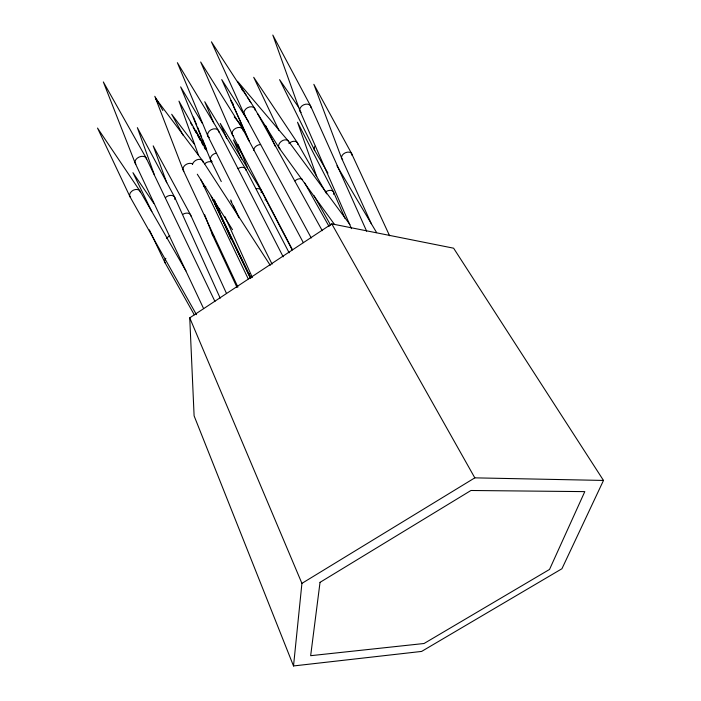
<?xml version="1.0" encoding="UTF-8"?>
<svg xmlns="http://www.w3.org/2000/svg" width="701" height="701" viewBox="0 0 701 701"><rect width="100%" height="100%" fill="white"/><g stroke="black" fill="none" stroke-linecap="round" stroke-linejoin="round"><path stroke-width="1.05" d="M293.517 665.95L301.921 583.372L189.743 317.851L331.783 223.873L453.608 248.189L603.491 480.439L561.939 568.739L421.616 651.422L293.517 665.95L194.107 415.859L189.743 317.851M301.921 583.372L474.822 477.854L603.491 480.439M234.257 116.901L242.572 127.074M194.063 143.863L171.675 114.263L183.171 135.319M349.904 224.557L288.321 141.041L237.525 81.307L246.209 95.222M334.456 224.39L279.208 148.104L257.784 113.781M298.74 107.419L279.585 79.651L314.723 150.47L327.945 173.138M153.738 203.299L132.945 172.665L151.828 211.597M270.262 265.337L202.44 160.538L155.683 98.394L158.277 103.213M248.662 121.895L221.726 79.572L249.372 141.4M197.288 174.198L232.504 229.683M233.275 104.291L230.953 100.62L248.689 140.296M242.564 128.791L200.67 61.986L232.276 134.496L292.527 249.871M247.365 97.08L250.844 102.644M241.985 153.887L233.459 139.972L241.722 158.987M260.719 189.726L220.263 123.42L226.677 138.342M245.376 168.52L204.753 101.724L213.709 122.806M218.195 130.176L177.371 62.669L207.811 135.933L272.102 264.172M336.944 165.804L376.63 232.636M202.387 123.42L180.648 86.854L210.615 159.977L221.279 181.568M185.923 270.893L140.209 191.408L97.509 128.055L129.939 196.639L196.473 314.688M326.613 193.835L297.268 142.566L253.701 77.285L278.919 130.36M162.86 110.521L154.798 96.291L183.259 170.247L237.911 287.103M331.783 223.873L474.822 477.854M194.308 314.845L164.858 262.419L149.374 229.875M314.039 195.658L330.627 225.196M304.576 182.724L329.102 226.528M205.849 148.63L195.745 130.544L196.867 133.602M206.69 150.794L178.957 101.119L198.567 155.377M190.453 122.544L192.048 125.409M193.117 127.31L196.306 133.032M197.367 134.942L200.556 140.664M201.625 142.566L203.22 145.431M204.28 147.333L205.349 149.243M322.267 230.699L254.542 108.208L211.43 41.832L244.114 113.991L311.244 237.981M310.429 105.641L272.812 35.05L299.862 110.653L351.499 228.649M243.116 129.764L303.331 242.66M261.219 190.576L292.063 249.67M245.902 169.423L289.154 252.833M333.264 191.539L297.522 122.219L316.712 176.573M218.782 131.166L283.178 256.829M230.971 201.205L238.734 216.907M241.267 87.905L242.686 90.841M250.914 277.911L219.194 211.895L214.357 199.811M214.699 203.544L250.625 278.393M211.097 196.227L250.362 278.034M214.953 301.456L146.299 158.26L103.327 81.921L135.249 163.289L203.614 308.615M200.635 179.342L248.233 278.893M265.688 125.698L275.388 146.5M237.008 287.392L212.473 234.835L204.648 214.69M389.607 235.781L351.525 153.405L313.846 84.313L341.562 158.076L371.328 223.742M230.708 199.934L231.628 201.923M233.468 205.901L238.98 217.818M226.528 293.526L190.654 215.049L153.177 145.843L166.759 182.716M220.202 298.179L174.777 197.428L137.352 127.652L154.273 174.54M224.96 216.618L252.386 277.543M310.894 106.622L366.649 231.199M214.261 201.389L231.207 239.321M333.667 192.354L345.023 218.388M193.415 117.041L196.727 125.102M197.551 127.118L201.686 137.203M202.519 139.219L206.646 149.304M238.042 144.397L247.462 167.741M249.074 273.495L250.169 276.588M288.926 143.565A5.722 3.969 -30.4 0 1 294.788 141.304A5.722 3.969 -30.4 0 1 297.855 144.572M342.701 159.618A5.547 3.663 -25.5 0 1 345.216 152.827A5.547 3.663 -25.5 0 1 351.963 155.271M165.392 197.717A5.774 4.031 -22.9 0 1 172.052 195.491A5.774 4.031 -22.9 0 1 174.891 199.566M326.438 191.426A5.38 3.461 -23.8 0 1 332.072 190.681A5.38 3.461 -23.8 0 1 333.431 194.282M204.613 163.929A5.845 4.486 -24 0 1 211.404 161.87M203.378 186.291A5.722 3.987 -24.8 0 1 205.857 186.808M135.889 164.157A6.072 4.066 -24 0 1 139.043 157.077A6.072 4.066 -24 0 1 146.553 159.302M301.15 112.405A5.897 4.162 -25.1 0 1 303.577 104.87A5.897 4.162 -25.1 0 1 310.981 107.735M314.723 150.47A5.652 3.856 -31.5 0 1 315.038 146.211M265.039 200.048A5.494 4.004 -26.5 0 1 266.31 199.364M245.56 115.761A6.011 4.39 -29.5 0 1 247.497 107.735A6.011 4.39 -29.5 0 1 255.252 110.39M212.762 199.732A5.652 4.215 -23.1 0 1 214.497 202.466M256.233 188.771A5.564 3.768 -27.4 0 1 261.158 192.661M213.2 200.723A5.634 3.864 -24.9 0 1 213.752 201.581M213.84 236.211A5.468 3.628 -24.8 0 1 212.429 232.863M294.955 180.928A5.512 3.689 -29.5 0 1 302.219 179.219M237.998 168.661A5.713 3.978 -27.2 0 1 243.405 167.425A5.713 3.978 -27.2 0 1 246.069 170.474M233.722 136.204A5.932 4.285 -28.2 0 1 235.562 128.388A5.932 4.285 -28.2 0 1 243.291 130.903M209.327 137.659A5.985 4.372 -26.8 0 1 211.036 129.781A5.985 4.372 -26.8 0 1 218.984 132.305M130.596 197.524A5.766 4.188 -28 0 1 133.216 190.251A5.766 4.188 -28 0 1 140.498 192.477M182.637 214.497A5.634 3.847 -23.5 0 1 188.043 213.218A5.634 3.847 -23.5 0 1 190.882 216.039M183.872 171.167A5.88 4.197 -24.5 0 1 185.082 165.199A5.88 4.197 -24.5 0 1 192.512 163.911M253.674 150.286A5.783 4.075 -28.7 0 1 260.632 144.52M212.096 161.607A5.853 4.18 -26.3 0 1 210.799 157.103A5.853 4.18 -26.3 0 1 215.917 153.239M220.578 213.341A5.564 3.768 -25.6 0 1 219.685 208.758M280.014 148.805A5.766 4.04 -37.1 0 1 281.241 141.392A5.766 4.04 -37.1 0 1 288.812 141.988M166.742 238.559A5.573 3.838 -29.2 0 1 169.773 235.72M165.454 263.19A5.477 3.698 -28.7 0 1 165.874 258.275M192.468 164.455A5.88 4.267 -32.4 0 1 198.295 159.425A5.88 4.267 -32.4 0 1 203.272 162.597M320.033 582.347L310.657 655.689L424.052 643.5L549.531 569.44L584.8 491.62L470.949 490.49L320.033 582.347"/></g></svg>
